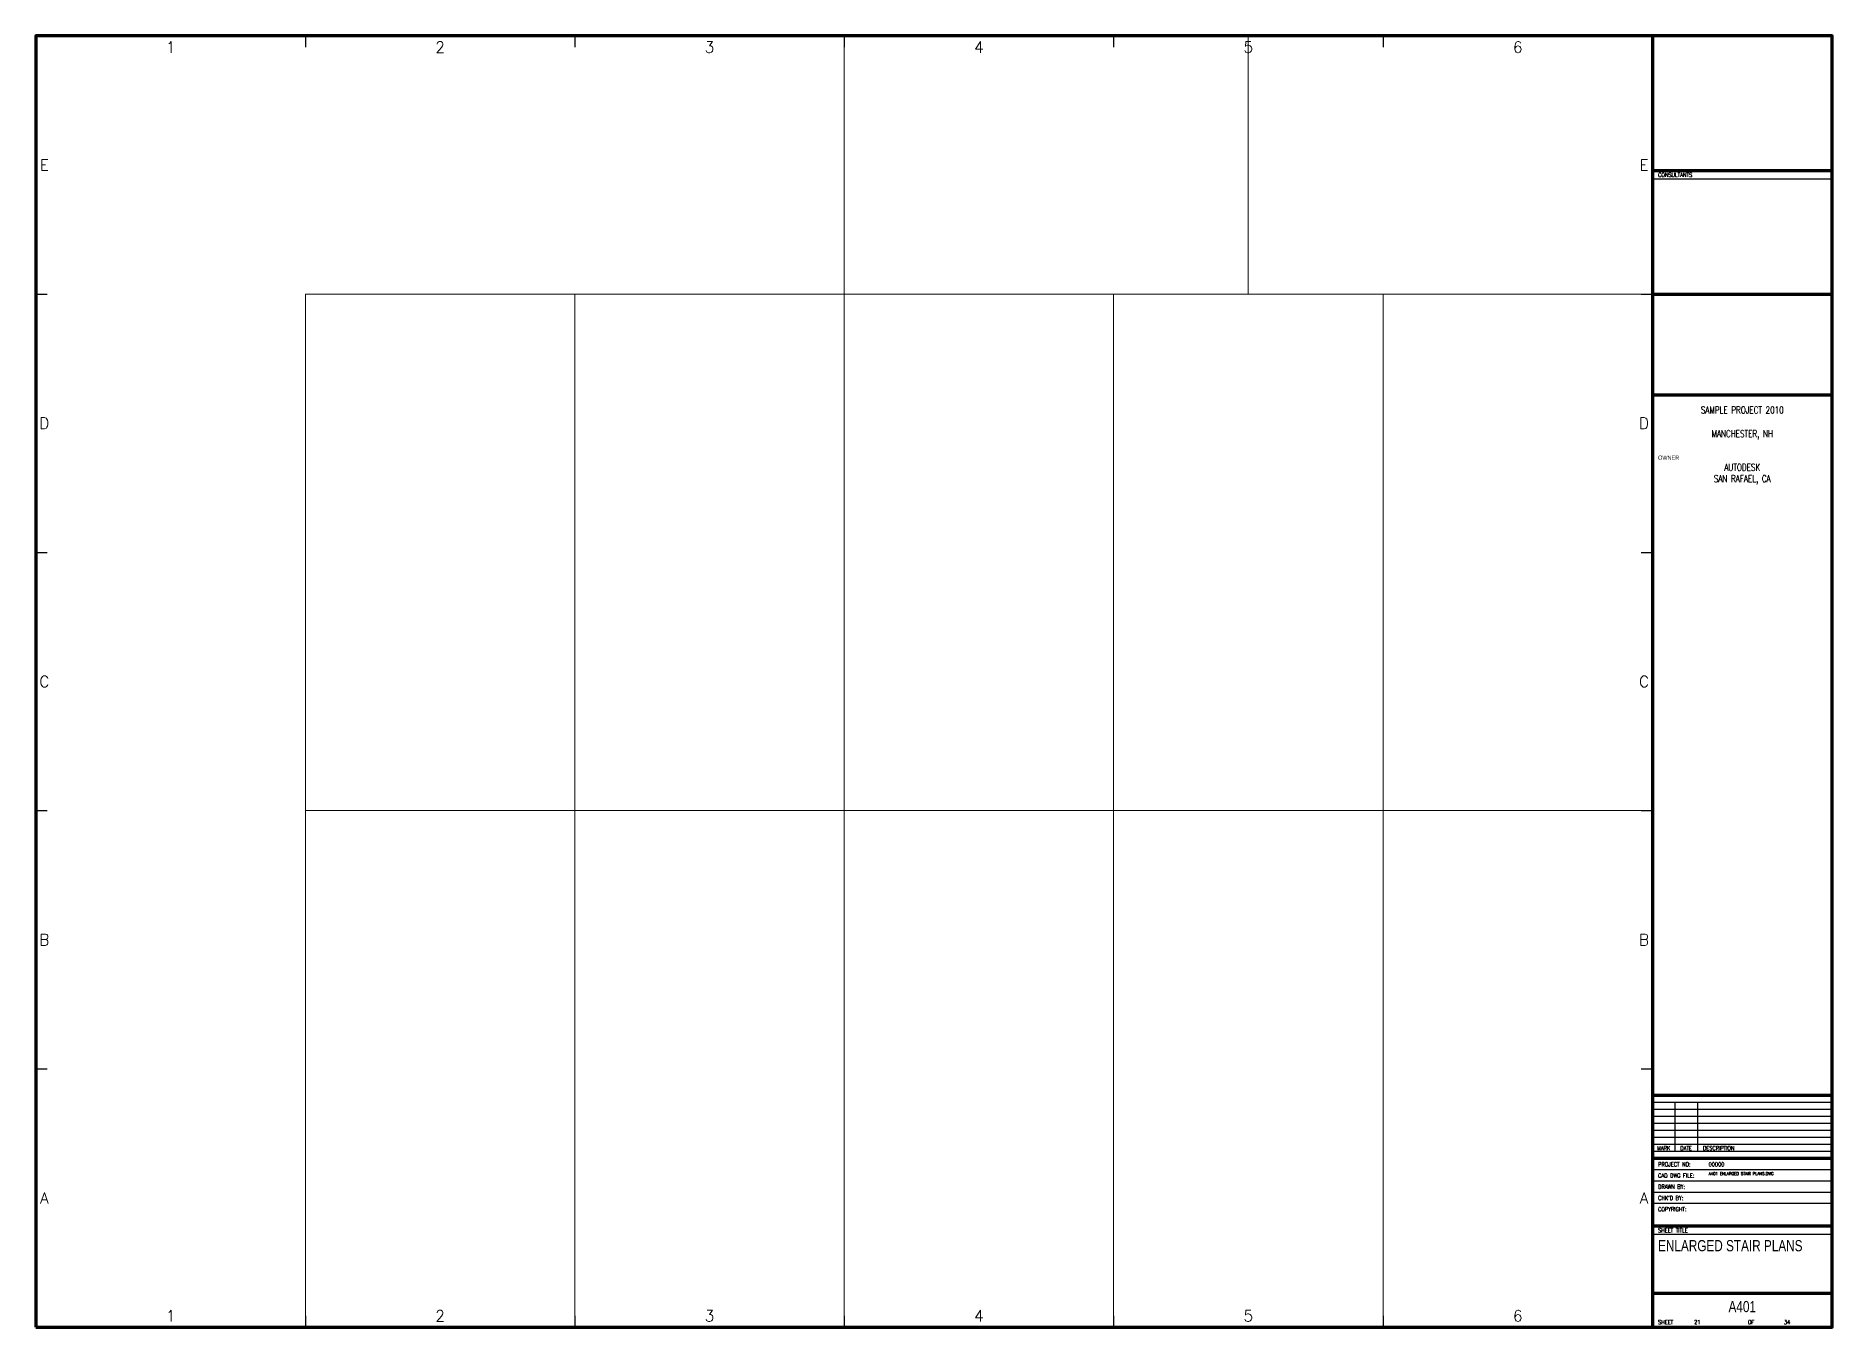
# Paper-space layout 'A401 Enlarged Stair Plans' of a CAD drawing. Header units: inches. Extents: x 0 to 40, y 0 to 28.8.
import ezdxf
from ezdxf.enums import TextEntityAlignment as Align

# ---------------------------------------------------------------- set-up
doc = ezdxf.new("R2010")
doc.units = ezdxf.units.IN
doc.header["$LTSCALE"] = 0.5
doc.header["$MEASUREMENT"] = 0
for name, color, linetype, lineweight in [('A-Anno-Titl', 233, 'Continuous', 50), ('A-Anno-Titl-Bdry', 239, 'Continuous', 200), ('A-Anno-Titl-Note', 231, 'Continuous', 25), ('A-Anno-Titl-Otln', 236, 'Continuous', 140), ('A-Anno-Titl-Thin', 231, 'Continuous', 25)]:
    doc.layers.add(name, color=color, linetype=linetype, lineweight=lineweight)
doc.layers.add('G-Anno-Nplt', color=140, linetype='Continuous', lineweight=18, plot=False)
doc.styles.add('Arch-Dim', font='romans.shx', dxfattribs={"width": 0.75})
doc.styles.add('RomanS', font='romans.shx')
doc.styles.add('Title-Fine', font='romans.shx', dxfattribs={"width": 0.75})
doc.styles.add('Title-Normal', font='arial.ttf', dxfattribs={"width": 0.75})

psp = doc.layouts.new('A401 Enlarged Stair Plans')

# ---------------------------------------------------------------- linework, layer by layer
at = {"layer": 'A-Anno-Titl-Bdry'}
for p, q in [((36, 25.75), (40, 25.75)), ((36, 23), (40, 23)), ((40, 20.75), (36, 20.75)), ((40, 5.15625), (36, 5.15625)), ((40, 3.75), (36, 3.75)), ((40, 2.25), (36, 2.25)), ((40, 0.75), (36, 0.75))]:
    psp.add_line(p, q, dxfattribs=at)
at = {"layer": 'A-Anno-Titl-Otln'}
psp.add_line((36, 28.75), (36, 0), dxfattribs=at)
psp.add_lwpolyline([(0, 0), (40, 0), (40, 28.75), (0, 28.75)], close=True, dxfattribs=at)
at = {"layer": 'A-Anno-Titl-Thin'}
for p, q in [((6, 28.75), (6, 28.5)), ((12, 28.75), (12, 28.5)), ((18, 28.75), (18, 28.5)), ((24, 28.75), (24, 28.5)), ((30, 28.75), (30, 28.5)), ((40, 25.5625), (36, 25.5625)), ((0, 23), (0.25, 23)), ((35.75, 23), (36, 23)), ((0, 17.25), (0.25, 17.25)), ((35.75, 17.25), (36, 17.25)), ((0, 11.5), (0.25, 11.5)), ((35.75, 11.5), (36, 11.5)), ((0, 5.75), (0.25, 5.75)), ((35.75, 5.75), (36, 5.75)), ((40, 5), (36, 5)), ((40, 4.84375), (36, 4.84375)), ((36.5, 5), (36.5, 3.90625)), ((37, 5), (37, 3.90625)), ((40, 4.6875), (36, 4.6875)), ((40, 4.53125), (36, 4.53125)), ((40, 4.375), (36, 4.375)), ((40, 4.21875), (36, 4.21875)), ((40, 4.0625), (36, 4.0625)), ((40, 3.90625), (36, 3.90625)), ((40, 3.5), (36, 3.5)), ((40, 3.25), (36, 3.25)), ((40, 3), (36, 3)), ((40, 2.75), (36, 2.75)), ((40, 2.0625), (36, 2.0625)), ((6, 0.25), (6, 0)), ((12, 0.25), (12, 0)), ((18, 0.25), (18, 0)), ((24, 0.25), (24, 0)), ((30, 0.25), (30, 0))]:
    psp.add_line(p, q, dxfattribs=at)
at = {"layer": 'G-Anno-Nplt'}
for points in [[(18, 23), (18, 28.75), (27, 28.75), (27, 23)], [(27, 23), (27, 28.75), (36, 28.75), (36, 23)], [(6, 11.5), (6, 23), (12, 23), (12, 11.5)], [(12, 11.5), (12, 23), (18, 23), (18, 11.5)], [(18, 11.5), (18, 23), (24, 23), (24, 11.5)], [(24, 11.5), (24, 23), (30, 23), (30, 11.5)], [(30, 11.5), (30, 23), (36, 23), (36, 11.5)], [(6, 0), (6, 11.5), (12, 11.5), (12, 0)], [(12, 0), (12, 11.5), (18, 11.5), (18, 0)], [(18, 0), (18, 11.5), (24, 11.5), (24, 0)], [(24, 0), (24, 11.5), (30, 11.5), (30, 0)], [(30, 0), (30, 11.5), (36, 11.5), (36, 0)]]:
    psp.add_lwpolyline(points, close=True, dxfattribs=at)

# ---------------------------------------------------------------- texts
at = {"layer": 'A-Anno-Titl', "style": 'RomanS'}
for s, p in [('1', (3, 28.5)), ('2', (9, 28.5)), ('3', (15, 28.5)), ('4', (21, 28.5)), ('5', (27, 28.5)), ('6', (33, 28.5)), ('E', (0.1875, 25.875)), ('E', (35.8125, 25.875)), ('D', (0.1875, 20.125)), ('D', (35.8125, 20.125)), ('C', (0.1875, 14.375)), ('C', (35.8125, 14.375)), ('B', (0.1875, 8.625)), ('B', (35.8125, 8.625)), ('A', (0.1875, 2.875)), ('A', (35.8125, 2.875)), ('1', (3, 0.25)), ('2', (9, 0.25)), ('3', (15, 0.25)), ('4', (21, 0.25)), ('5', (27, 0.25)), ('6', (33, 0.25))]:
    psp.add_text(s, height=0.25, dxfattribs=at).set_placement(p, align=Align.MIDDLE)
at = {"layer": 'A-Anno-Titl'}
for s, insert, char_height, width, attachment_point, style in [('SAMPLE PROJECT 2010', (38, 20.5), 0.15625, 3.7621331, 2, 'Arch-Dim'), ('MANCHESTER, NH', (38, 19.96875), 0.15625, 3.7621331, 2, 'Arch-Dim'), ('AUTODESK', (38, 19.21875), 0.15625, 3.76114336, 2, 'Arch-Dim'), ('SAN RAFAEL, CA', (38, 18.96875), 0.15625, 3.74076161, 2, 'Arch-Dim'), ('00000', (37.25, 3.577357), 0.09375, 2.625, 7, 'Title-Fine'), ('A401 ENLARGED STAIR PLANS.DWG', (37.25, 3.448421), 0.0625, 2.625, 1, 'RomanS'), ('ENLARGED STAIR PLANS', (36.125, 1.9375), 0.25, 3.75, 1, 'Title-Normal'), ('A401', (38, 0.328125), 0.25, 3.76152159, 8, 'Title-Normal'), ('21', (37, 0.0625), 0.09375, 1, 8, 'Arch-Dim'), ('34', (39, 0.0625), 0.09375, 1, 8, 'Arch-Dim')]:
    psp.add_mtext(s, dxfattribs=dict(at, insert=insert, char_height=char_height, width=width, attachment_point=attachment_point, style=style))
at = {"layer": 'A-Anno-Titl-Note', "width": 0.75}
for s, style, p in [('CONSULTANTS', 'Title-Fine', (36.125, 25.609375)), ('OWNER', 'Title-Normal', (36.125, 19.3125)), ('DESCRIPTION', 'Title-Fine', (37.125, 3.9375)), ('PROJECT NO:', 'Title-Fine', (36.125, 3.577357)), ('CAD DWG FILE:', 'Title-Fine', (36.125, 3.327357)), ("CHK'D BY:", 'Title-Fine', (36.125, 2.827357)), ('DRAWN BY:', 'Title-Fine', (36.125, 3.077357)), ('COPYRIGHT:', 'Title-Fine', (36.125, 2.577357)), ('SHEET TITLE', 'Title-Fine', (36.125, 2.109375)), ('SHEET', 'Title-Fine', (36.125, 0.0625)), ('OF', 'Title-Fine', (38.125, 0.0625))]:
    psp.add_text(s, height=0.09375, dxfattribs=dict(at, style=style)).set_placement(p)
at = {"layer": 'A-Anno-Titl-Note', "style": 'Title-Fine', "width": 0.75}
for s, p in [('MARK', (36.25, 3.9375)), ('DATE', (36.75, 3.9375))]:
    psp.add_text(s, height=0.09375, dxfattribs=at).set_placement(p, align=Align.CENTER)

# ---------------------------------------------------------------- viewports
at = {"layer": 'G-Anno-Nplt'}
for center, size, view_center_point, view_height, status in [((22.5, 25.875), (9, 5.75), (1198.4375, 1148.6875), 276, 13), ((31.5, 25.875), (9, 5.75), (1198.4375, 1151.625), 276, 12), ((9, 17.25), (6, 11.5), (1991.75, 825), 552, 11), ((21, 17.25), (6, 11.5), (1991.75, 825), 552, 7), ((27, 17.25), (6, 11.5), (1991.75, 825), 552, 5), ((33, 17.25), (6, 11.5), (1991.75, 825), 552, 3), ((9, 5.75), (6, 11.5), (411.15625, 825), 552, 10), ((15, 5.75), (6, 11.5), (411.15625, 825), 552, 8), ((21, 5.75), (6, 11.5), (411.15625, 825), 552, 6), ((27, 5.75), (6, 11.5), (411.15625, 825), 552, 4)]:
    vp = psp.add_viewport(center=center, size=size, view_center_point=view_center_point, view_height=view_height, status=status, dxfattribs=at)
    vp.frozen_layers = ['A-Anno-Titl', 'A-Anno-Titl-Bdry', 'A-Anno-Titl-Note', 'A-Anno-Titl-Otln', 'A-Anno-Titl-Thin', 'G-Anno-Nplt']
at = {"layer": 'G-Anno-Nplt', "view_target_point": (1991.75, 825)}
vp = psp.add_viewport(center=(15, 17.25), size=(6, 11.5), view_center_point=(0, 0), view_height=552, status=9, dxfattribs=at)
vp.frozen_layers = ['A-Anno-Titl', 'A-Anno-Titl-Bdry', 'A-Anno-Titl-Note', 'A-Anno-Titl-Otln', 'A-Anno-Titl-Thin', 'G-Anno-Nplt']
at = {"layer": 'G-Anno-Nplt'}
vp = psp.add_viewport(center=(33, 5.75), size=(6, 11.5), view_center_point=(411.15625, 825), view_height=552, dxfattribs=at)
vp.frozen_layers = ['A-Anno-Titl', 'A-Anno-Titl-Bdry', 'A-Anno-Titl-Note', 'A-Anno-Titl-Otln', 'A-Anno-Titl-Thin', 'G-Anno-Nplt']

doc.saveas('drawing.dxf')
